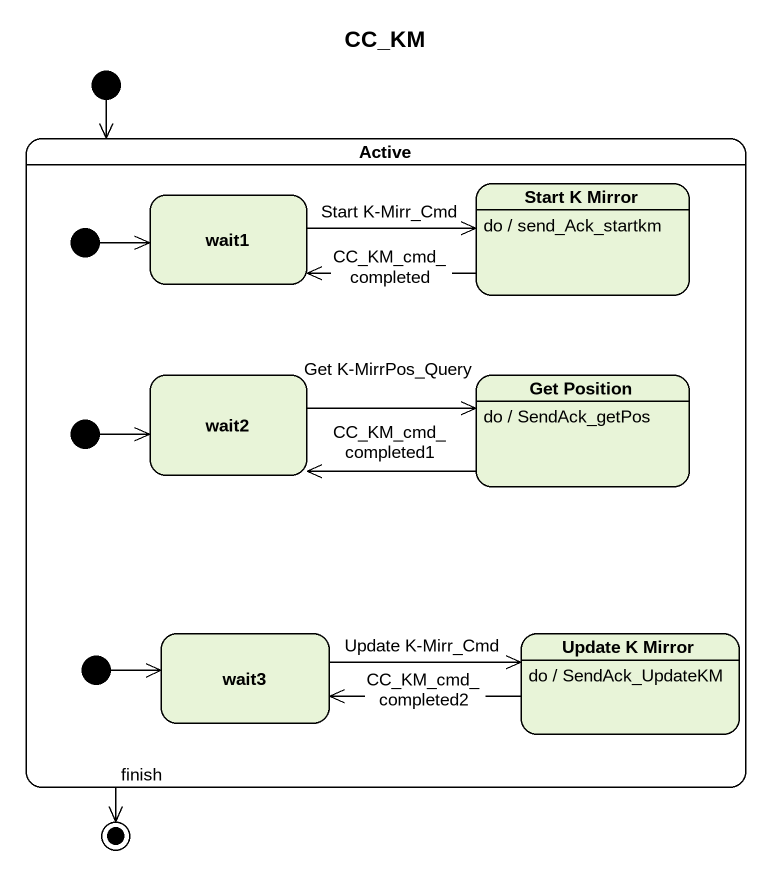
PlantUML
@startuml
title CC_KM
hide empty description
state Active {
  state wait1
  state "Start K Mirror" as Start_K_Mirror
  Start_K_Mirror : do / send_Ack_startkm
  state initial2 <<start>>
  state initial3 <<start>>
  state wait2
  state "Get Position" as Get_Position
  Get_Position : do / SendAck_getPos
  state wait3
  state "Update K Mirror" as Update_K_Mirror
  Update_K_Mirror : do / SendAck_UpdateKM
  state initial4 <<start>>
}
[*] --> Active
wait1 -right-> Start_K_Mirror : Start K-Mirr_Cmd
Start_K_Mirror -left-> wait1 : CC_KM_cmd_completed
initial2 -right-> wait1
initial3 -right-> wait2
wait2 -right-> Get_Position : Get K-MirrPos_Query
Get_Position -left-> wait2 : CC_KM_cmd_completed1
wait3 -right-> Update_K_Mirror : Update K-Mirr_Cmd
Update_K_Mirror -left-> wait3 : CC_KM_cmd_completed2
initial4 -right-> wait3
Active --> [*] : finish
@enduml
